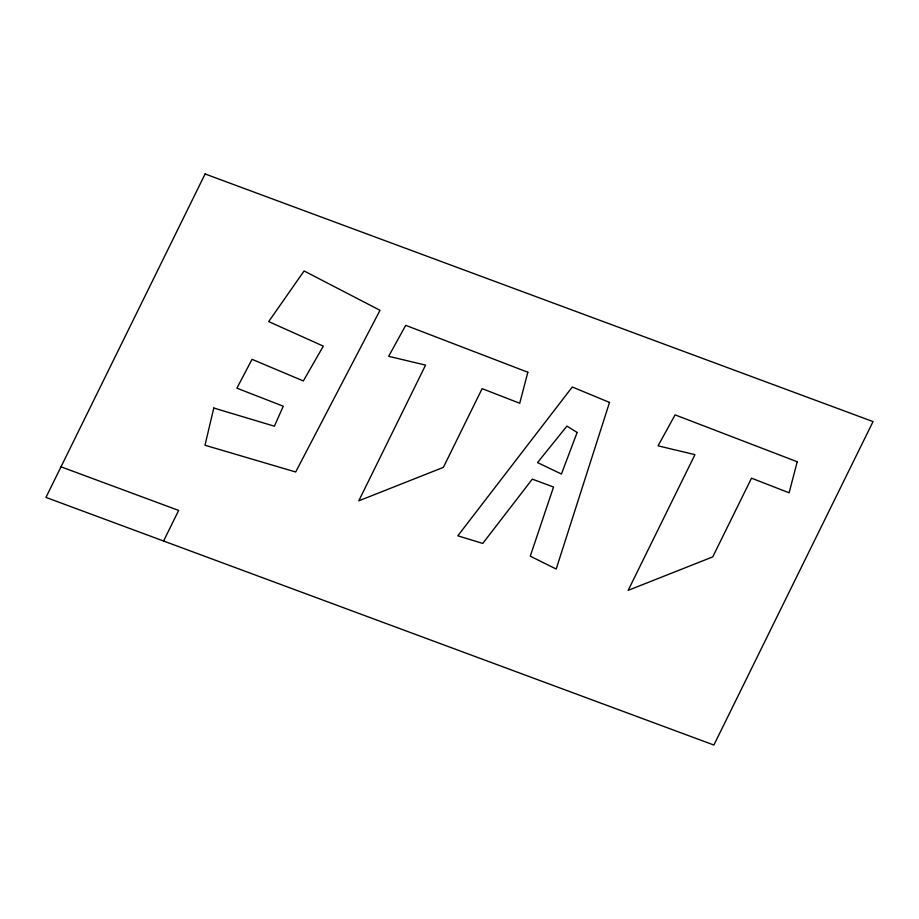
<?xml version="1.0" encoding="UTF-8"?>
<svg xmlns="http://www.w3.org/2000/svg" width="919" height="919" viewBox="0 0 919 919"><rect width="100%" height="100%" fill="white"/><g stroke="black" fill="none" stroke-linecap="round" stroke-linejoin="round"><path stroke-width="1.38" d="M163.582 541.027L178.642 510.424L61.01 466.818M213.782 408.025L204.994 445.255L295.688 471.987L380.007 310.3L304.097 270.956L268.704 321.581L323.316 346.13L303.339 380.937L252.036 359.329L236.895 388.174L283.27 406.221L274.39 426.198L213.782 408.025M527.839 372.241L519.729 403.269L482.119 388.634L443.383 467.357L358.789 500.832L425.566 365.119L388.68 356.308L405.704 325.337L527.839 372.241M797.221 461.763L789.122 492.802L751.501 478.167L712.765 556.88L628.171 590.354L694.948 454.652L658.061 445.83L675.086 414.871L797.221 461.763M609.515 402.419L556.202 569.045L530.263 556.19L553.537 487.013L532.308 479.144L482.751 543.439L457.823 535.811L572.284 386.991L609.515 402.419M577.121 432.47L561.429 474.032L537.535 462.59L566.92 426.106L577.121 432.47M205.109 173.967L45.95 497.409L713.891 745.033L873.05 421.591L205.109 173.967"/></g></svg>
